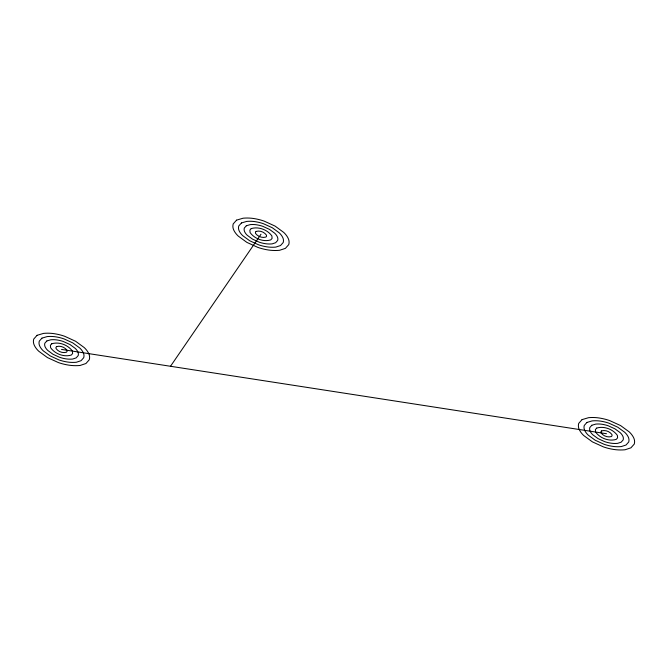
<?xml version="1.0" encoding="UTF-8"?>
<svg xmlns="http://www.w3.org/2000/svg" width="668" height="668" viewBox="0 0 668 668"><rect width="100%" height="100%" fill="white"/><g stroke="black" fill="none" stroke-linecap="round" stroke-linejoin="round"><path stroke-width="1" d="M170.507 366.273L260.988 234.243M61.506 349.414L606.494 433.724M37.074 335.311L33.734 339.068A25.209 14.554 0 0 0 34.26 345.197A39.479 22.796 0 0 0 38.752 351.226L47.403 357.555L58.367 362.557A39.479 22.796 0 0 0 68.812 365.145A26.77 15.456 0 0 0 80.085 365.471L85.938 363.517L89.278 359.76A25.209 14.554 0 0 0 88.76 353.631A39.479 22.796 0 0 0 84.268 347.602L75.609 341.273L64.646 336.271A39.479 22.796 0 0 0 54.208 333.683A25.209 14.554 0 0 0 43.587 333.382L37.074 335.311M41.959 338.133L39.287 341.139A20.165 11.64 0 0 0 39.704 346.041A31.588 18.236 0 0 0 43.303 350.867L50.225 355.927L58.993 359.927A31.588 18.236 0 0 0 67.351 361.998A21.418 12.366 0 0 0 76.369 362.256L81.053 360.695L83.725 357.689A20.165 11.64 0 0 0 83.308 352.787A31.588 18.236 0 0 0 79.717 347.961L72.795 342.901L64.019 338.901A31.588 18.236 0 0 0 55.669 336.831A20.165 11.64 0 0 0 47.169 336.589L41.959 338.133M46.852 340.947L44.84 343.21A15.122 8.734 0 0 0 45.157 346.884A23.689 13.677 0 0 0 47.854 350.5L53.048 354.299L59.627 357.296A23.689 13.677 0 0 0 65.89 358.85A16.057 9.268 0 0 0 72.653 359.05L76.169 357.881L78.173 355.618A15.122 8.734 0 0 0 77.855 351.944A23.689 13.677 0 0 0 75.167 348.329L69.973 344.529L63.393 341.532A23.689 13.677 0 0 0 57.131 339.979A15.122 8.734 0 0 0 50.76 339.795L46.852 340.947M51.737 343.769L50.401 345.272L50.609 347.727C55.001 353.915 63.978 357.363 71.284 355.059L72.62 353.556L72.411 351.101C68.011 344.905 59.068 341.49 51.737 343.769M56.621 346.592L55.953 347.343L56.062 348.571C58.25 351.66 62.742 353.389 66.391 352.236L67.059 351.485L66.959 350.257C64.754 347.16 60.287 345.456 56.621 346.592M236.555 220.139L233.215 223.905A25.209 14.554 0 0 0 233.733 230.034A39.479 22.796 0 0 0 238.226 236.063L246.884 242.392L257.848 247.385A39.479 22.796 0 0 0 268.286 249.982A26.77 15.456 0 0 0 279.558 250.3L285.42 248.354L288.76 244.588A25.209 14.554 0 0 0 288.234 238.459A39.479 22.796 0 0 0 283.741 232.431L275.091 226.101L264.127 221.108A39.479 22.796 0 0 0 253.681 218.511A25.209 14.554 0 0 0 243.069 218.211L236.555 220.139M241.44 222.962L238.768 225.968A20.165 11.64 0 0 0 239.186 230.877A31.588 18.236 0 0 0 242.776 235.695L249.698 240.764L258.474 244.755A31.588 18.236 0 0 0 266.824 246.834A21.418 12.366 0 0 0 275.842 247.093L280.527 245.532L283.207 242.526A20.165 11.64 0 0 0 282.789 237.616A31.588 18.236 0 0 0 279.191 232.798L272.268 227.73L263.501 223.738A31.588 18.236 0 0 0 255.143 221.659A20.165 11.64 0 0 0 246.651 221.417L241.44 222.962M246.325 225.784L244.321 228.038A15.122 8.734 0 0 0 244.638 231.721A23.689 13.677 0 0 0 247.327 235.336L252.521 239.136L259.101 242.133A23.689 13.677 0 0 0 265.363 243.686A16.057 9.268 0 0 0 272.135 243.878L275.642 242.709L277.654 240.455A15.122 8.734 0 0 0 277.337 236.773A23.689 13.677 0 0 0 274.64 233.157L269.446 229.358L262.866 226.36A23.689 13.677 0 0 0 256.604 224.807A15.122 8.734 0 0 0 250.233 224.623L246.325 225.784M251.21 228.606L249.874 230.109L250.082 232.564C254.475 238.743 263.459 242.2 270.757 239.887L272.093 238.384L271.884 235.929C267.484 229.734 258.549 226.327 251.21 228.606M256.103 231.429L255.435 232.18L255.535 233.408C257.731 236.497 262.223 238.226 265.872 237.065L266.54 236.313L266.432 235.086C264.236 231.988 259.769 230.285 256.103 231.429M582.062 419.621L578.722 423.378A25.209 14.554 0 0 0 579.24 429.507A39.479 22.796 0 0 0 583.732 435.536L592.391 441.865L603.354 446.859A39.479 22.796 0 0 0 613.792 449.455A26.77 15.456 0 0 0 625.064 449.773L630.926 447.827L634.266 444.07A25.209 14.554 0 0 0 633.74 437.941A39.479 22.796 0 0 0 629.248 431.912L620.597 425.583L609.634 420.581A39.479 22.796 0 0 0 599.188 417.993A25.209 14.554 0 0 0 588.575 417.684L582.062 419.621M586.947 422.435L584.275 425.449A20.165 11.64 0 0 0 584.692 430.351A31.588 18.236 0 0 0 588.283 435.169L595.205 440.237L603.981 444.237A31.588 18.236 0 0 0 612.331 446.308A21.418 12.366 0 0 0 621.349 446.566L626.041 445.005L628.713 441.999A20.165 11.64 0 0 0 628.296 437.097A31.588 18.236 0 0 0 624.697 432.271L617.775 427.211L609.007 423.211A31.588 18.236 0 0 0 600.649 421.141A20.165 11.64 0 0 0 592.157 420.898L586.947 422.435M591.831 425.257L589.827 427.512A15.122 8.734 0 0 0 590.145 431.194A23.689 13.677 0 0 0 592.833 434.81L598.027 438.609L604.607 441.606A23.689 13.677 0 0 0 610.869 443.16A16.057 9.268 0 0 0 617.641 443.352L621.148 442.183L623.16 439.928A15.122 8.734 0 0 0 622.843 436.254A23.689 13.677 0 0 0 620.146 432.639L614.952 428.839L608.373 425.842A23.689 13.677 0 0 0 602.11 424.28A15.122 8.734 0 0 0 595.739 424.105L591.831 425.257M596.716 428.079L595.38 429.582L595.589 432.037C599.981 438.216 608.965 441.673 616.263 439.369L617.599 437.857L617.391 435.411C612.99 429.215 604.056 425.8 596.716 428.079M601.609 430.902L600.941 431.653L601.041 432.881C603.237 435.97 607.73 437.699 611.379 436.546L612.047 435.795L611.938 434.567C609.742 431.47 605.275 429.758 601.609 430.902"/></g></svg>
